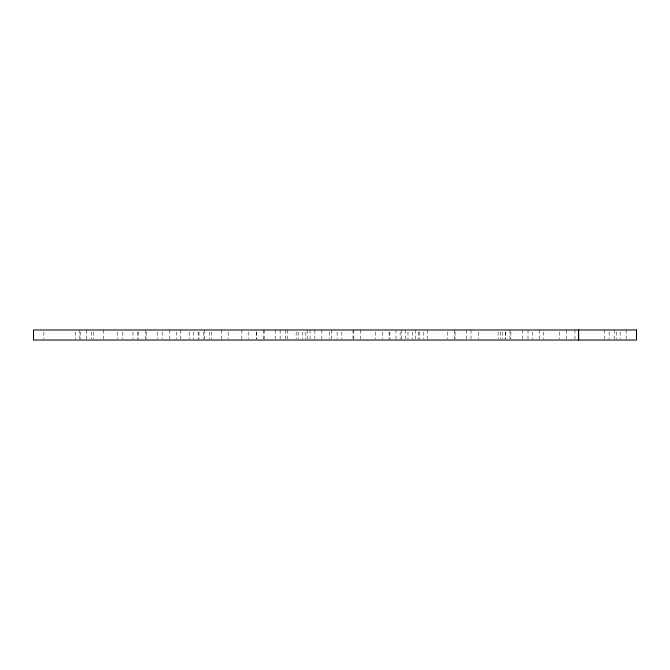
<?xml version="1.0" encoding="UTF-8"?>
<svg xmlns="http://www.w3.org/2000/svg" width="670" height="670" viewBox="0 0 670 670"><rect width="100%" height="100%" fill="white"/><g stroke="black" fill="none" stroke-linecap="round" stroke-linejoin="round"><path stroke-width="0.5" stroke-dasharray="3.35 2.51" d="M626.14 329.975L626.14 339.02M620.16 331.985L620.16 339.02M616.802 331.985L616.802 339.02M614.759 329.975L614.759 339.02M609.156 331.985L609.156 339.02M604.432 329.975L604.432 339.02M574.944 329.975L574.944 339.02M566.284 329.975L566.284 339.02M559.693 331.985L559.693 339.02M543.764 331.985L543.764 339.02M539.719 329.975L539.719 339.02M532.734 331.985L532.734 339.02M528.01 329.975L528.01 339.02M522.474 329.975L522.474 339.02M510.909 331.985L510.909 339.02M509.97 329.975L509.97 339.02M505.741 331.985L505.741 339.02M505.498 331.985L505.498 339.02M502.324 331.985L502.324 339.02M500.214 331.985L500.214 339.02M498.095 331.985L498.095 339.02M478.665 331.985L478.665 339.02M471.018 329.975L471.018 339.02M466.295 329.975L466.295 339.02M455.097 331.985L455.097 339.02M454.285 329.975L454.285 339.02M447.451 331.985L447.451 339.02M427.393 329.975L427.393 339.02M423.792 331.985L423.792 339.02M419.068 331.985L419.068 339.02M418.943 331.985L418.943 339.02M415.366 329.975L415.366 339.02M412.728 331.985L412.728 339.02M407.997 331.985L407.997 339.02M405.752 329.975L405.752 339.02M401.69 329.975L401.69 339.02M400.132 331.985L400.132 339.02M395.995 329.975L395.995 339.02M389.873 331.985L389.873 339.02M389.069 331.985L389.069 339.02M382.227 331.985L382.227 339.02M375.393 331.985L375.393 339.02M360.686 329.975L360.686 339.02M353.844 329.975L353.844 339.02M353.04 329.975L353.04 339.02M341.842 331.985L341.842 339.02M337.111 331.985L337.111 339.02M331.583 329.975L331.583 339.02M329.464 331.985L329.464 339.02M321.868 329.975L321.868 339.02M314.85 329.975L314.85 339.02M310.034 329.975L310.034 339.02M307.203 329.975L307.203 339.02M305.813 331.985L305.813 339.02M302.388 331.985L302.388 339.02M298.167 331.985L298.167 339.02M296.165 331.985L296.165 339.02M287.773 329.975L287.773 339.02M285.654 329.975L285.654 339.02M280.127 329.975L280.127 339.02M275.395 329.975L275.395 339.02M264.198 329.975L264.198 339.02M263.394 329.975L263.394 339.02M256.652 331.985L256.652 339.02M256.551 331.985L256.551 339.02M248.193 331.985L248.193 339.02M241.845 329.975L241.845 339.02M228.168 331.985L228.168 339.02M221.242 329.975L221.242 339.02M211.486 331.985L211.486 339.02M209.241 331.985L209.241 339.02M204.509 329.975L204.509 339.02M203.705 331.985L203.705 339.02M198.982 331.985L198.982 339.02M198.169 331.985L198.169 339.02M193.446 331.985L193.446 339.02M189.216 331.985L189.216 339.02M180.741 329.975L180.741 339.02M176.696 331.985L176.696 339.02M169.786 329.975L169.786 339.02M162.14 331.985L162.14 339.02M157.417 331.985L157.417 339.02M146.219 331.985L146.219 339.02M145.407 329.975L145.407 339.02M138.573 331.985L138.573 339.02M137.618 331.985L137.618 339.02M132.97 331.985L132.97 339.02M122.769 331.985L122.769 339.02M117.359 331.985L117.359 339.02M103.264 329.975L103.264 339.02M93.507 331.985L93.507 339.02M91.254 331.985L91.254 339.02M86.531 329.975L86.531 339.02M80.191 331.985L80.191 339.02M79.822 329.975L79.822 339.02M75.626 331.985L75.626 339.02M43.86 331.985L43.86 339.02"/><path stroke-width="1" d="M578.662 329.975L578.662 340.025M578.486 329.975L578.486 340.025M636.5 329.975L33.5 329.975L33.5 340.025L636.5 340.025L636.5 329.975"/></g></svg>
